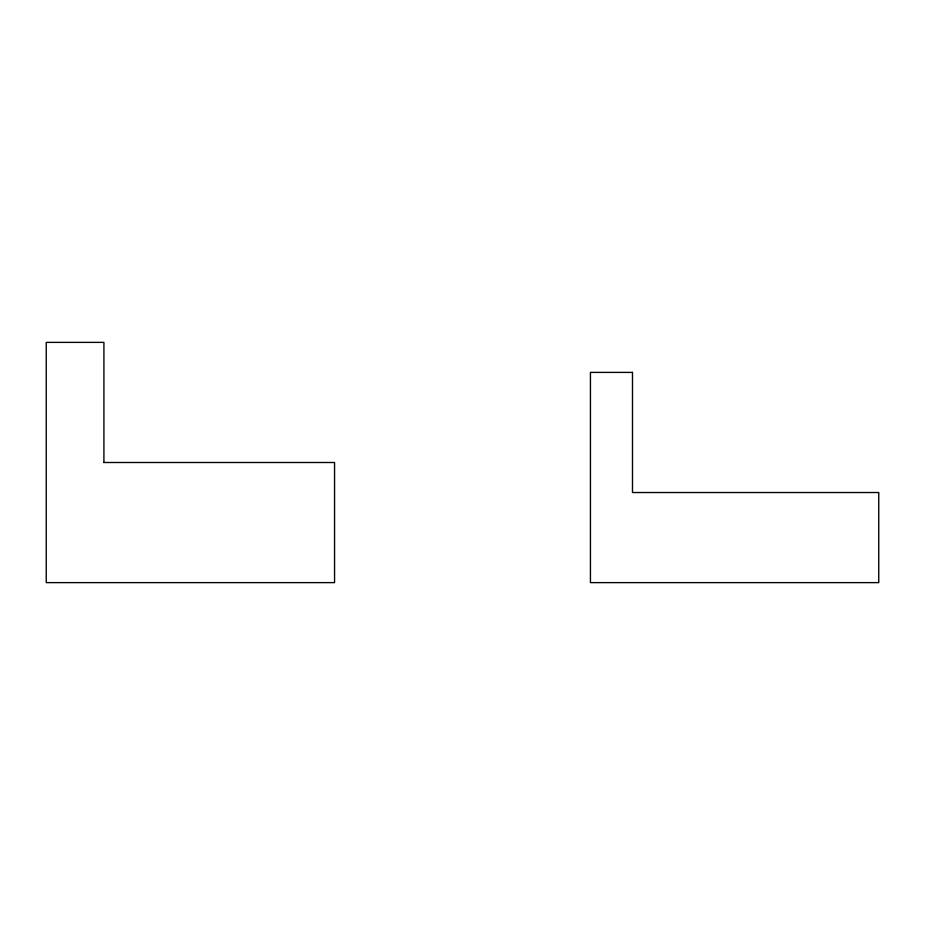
<?xml version="1.0" encoding="UTF-8"?>
<svg xmlns="http://www.w3.org/2000/svg" width="925" height="925" viewBox="0 0 925 925"><rect width="100%" height="100%" fill="white"/><g stroke="black" fill="none" stroke-linecap="round" stroke-linejoin="round"><path stroke-width="1.39" d="M103.773 462.5L334.561 462.5L334.561 582.623L46.25 582.623L46.25 342.377L103.912 342.377L103.912 462.5M632.492 372.405L590.439 372.405L590.439 582.623L878.75 582.623L878.75 492.528L632.492 492.528L632.492 372.405"/></g></svg>
